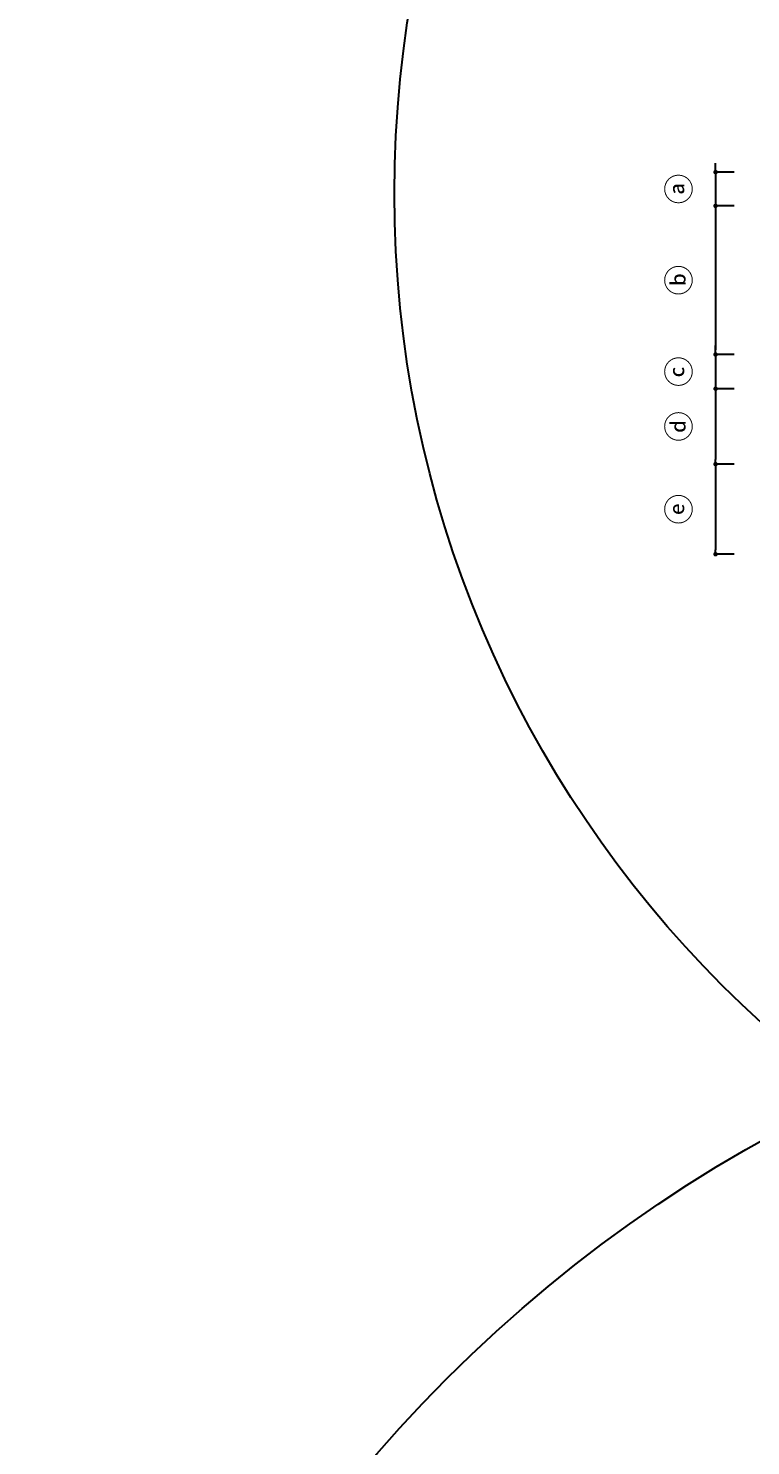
# Model space of a CAD drawing. Header units: millimetres. Extents: x -69382 to 174843, y -46375 to 101648.
# Drawn here: x -16279 to -13071, y -17534 to -11240 of the extents above; entities that cross this region are included whole.
import ezdxf

# ---------------------------------------------------------------- set-up
doc = ezdxf.new("R2010")
doc.units = ezdxf.units.MM
doc.header["$LTSCALE"] = 1000
doc.layers.add('-길작업', color=255, linetype='Continuous')
doc.layers.add('DIM1', color=1, linetype='Continuous')
doc.styles.add('WGTXT', font='DotumChe.ttf')
doc.dimstyles.new('DIM-01', dxfattribs={"dimscale": 100, "dimtxt": 3, "dimasz": 0.6, "dimexe": 0, "dimexo": 0, "dimgap": 1, "dimtad": 1, "dimdec": 0, "dimrnd": 0.001, "dimzin": 1, "dimdsep": 46, "dimlunit": 6, "dimtxsty": 'WGTXT', "dimblk": 'DOT', "dimcen": 0, "dimclrd": 1, "dimclre": 1, "dimclrt": 3, "dimadec": 4, "dimazin": 0, "dimtfac": 1, "dimtdec": 0, "dimtix": 1, "dimtmove": 2, "dimatfit": 3, "dimldrblk": 'DOT', "dimfxl": 1.5, "dimlwd": -1, "dimarcsym": 0})

# ---------------------------------------------------------------- blocks, each defined once
blk = doc.blocks.new('_Dot')
at = {"layer": 'DIM1'}
blk.add_line((0, 0), (-1, 0), dxfattribs=at)
at = {"layer": 'DIM1', "const_width": 0.5}
blk.add_lwpolyline([(-0.25, 0, 1), (0.25, 0, 1)], format="xyb", close=True, dxfattribs=at)
blk = doc.blocks.new('*D97')
at = {"color": 1, "transparency": 16777216}
for p, q in [((-13226.6, -11858.5), (-13226.6, -11838.5)), ((-13226.6, -11878.5), (-13226.6, -12028.5)), ((-13226.6, -12048.5), (-13226.6, -12068.5))]:
    blk.add_line(p, q, dxfattribs=at)
at = {"color": 1, "linetype": 'ByBlock', "lineweight": -2, "transparency": 16777216}
for p, q in [((-13143.5, -11878.5), (-13226.6, -11878.5)), ((-13143.5, -12028.5), (-13226.6, -12028.5))]:
    blk.add_line(p, q, dxfattribs=at)
at = {"layer": 'Defpoints', "color": 0, "linetype": 'ByBlock', "transparency": 16777216}
for p in [(-13093.5, -11878.5), (-13226.6, -12028.5), (-13093.5, -12028.5)]:
    blk.add_point(p, dxfattribs=at)
at = {"color": 1, "linetype": 'ByBlock', "transparency": 16777216, "xscale": 20, "yscale": 20, "zscale": 20}
for p, rotation in [((-13226.6, -11878.5), 270), ((-13226.6, -12028.5), 90)]:
    blk.add_blockref('_Dot', p, dxfattribs=dict(at, rotation=rotation))
at = {"color": 3, "linetype": 'ByBlock', "transparency": 16777216, "insert": (-13383.7, -11953.5), "char_height": 100, "attachment_point": 5, "rotation": 90, "style": 'WGTXT'}
blk.add_mtext('ⓐ', dxfattribs=at)
blk = doc.blocks.new('*D98')
at = {"color": 1, "linetype": 'ByBlock', "lineweight": -2, "transparency": 16777216}
for p, q in [((-13143.5, -12028.5), (-13226.6, -12028.5)), ((-13143.5, -12688.5), (-13226.6, -12688.5))]:
    blk.add_line(p, q, dxfattribs=at)
at = {"color": 1, "transparency": 16777216}
blk.add_line((-13226.6, -12048.5), (-13226.6, -12668.5), dxfattribs=at)
at = {"layer": 'Defpoints', "color": 0, "linetype": 'ByBlock', "transparency": 16777216}
for p in [(-13093.5, -12028.5), (-13226.6, -12688.5), (-13093.5, -12688.5)]:
    blk.add_point(p, dxfattribs=at)
at = {"color": 1, "linetype": 'ByBlock', "transparency": 16777216, "xscale": 20, "yscale": 20, "zscale": 20}
for p, rotation in [((-13226.6, -12028.5), 90), ((-13226.6, -12688.5), 270)]:
    blk.add_blockref('_Dot', p, dxfattribs=dict(at, rotation=rotation))
at = {"color": 3, "linetype": 'ByBlock', "transparency": 16777216, "insert": (-13383.7, -12358.5), "char_height": 100, "attachment_point": 5, "rotation": 90, "style": 'WGTXT'}
blk.add_mtext('ⓑ', dxfattribs=at)
blk = doc.blocks.new('*D99')
at = {"color": 1, "transparency": 16777216}
for p, q in [((-13226.6, -12668.5), (-13226.6, -12648.5)), ((-13226.6, -12688.5), (-13226.6, -12840.5)), ((-13226.6, -12860.5), (-13226.6, -12880.5))]:
    blk.add_line(p, q, dxfattribs=at)
at = {"color": 1, "linetype": 'ByBlock', "lineweight": -2, "transparency": 16777216}
for p, q in [((-13143.5, -12688.5), (-13226.6, -12688.5)), ((-13143.5, -12840.5), (-13226.6, -12840.5))]:
    blk.add_line(p, q, dxfattribs=at)
at = {"layer": 'Defpoints', "color": 0, "linetype": 'ByBlock', "transparency": 16777216}
for p in [(-13093.5, -12688.5), (-13226.6, -12840.5), (-13093.5, -12840.5)]:
    blk.add_point(p, dxfattribs=at)
at = {"color": 1, "linetype": 'ByBlock', "transparency": 16777216, "xscale": 20, "yscale": 20, "zscale": 20}
for p, rotation in [((-13226.6, -12688.5), 270), ((-13226.6, -12840.5), 90)]:
    blk.add_blockref('_Dot', p, dxfattribs=dict(at, rotation=rotation))
at = {"color": 3, "linetype": 'ByBlock', "transparency": 16777216, "insert": (-13383.7, -12764.5), "char_height": 100, "attachment_point": 5, "rotation": 90, "style": 'WGTXT'}
blk.add_mtext('ⓒ', dxfattribs=at)
blk = doc.blocks.new('*D100')
at = {"color": 1, "linetype": 'ByBlock', "lineweight": -2, "transparency": 16777216}
for p, q in [((-13143.5, -12840.5), (-13226.6, -12840.5)), ((-13143.5, -13175.5), (-13226.6, -13175.5))]:
    blk.add_line(p, q, dxfattribs=at)
at = {"color": 1, "transparency": 16777216}
blk.add_line((-13226.6, -12860.5), (-13226.6, -13155.5), dxfattribs=at)
at = {"layer": 'Defpoints', "color": 0, "linetype": 'ByBlock', "transparency": 16777216}
for p in [(-13093.5, -12840.5), (-13226.6, -13175.5), (-13093.5, -13175.5)]:
    blk.add_point(p, dxfattribs=at)
at = {"color": 1, "linetype": 'ByBlock', "transparency": 16777216, "xscale": 20, "yscale": 20, "zscale": 20}
for p, rotation in [((-13226.6, -12840.5), 90), ((-13226.6, -13175.5), 270)]:
    blk.add_blockref('_Dot', p, dxfattribs=dict(at, rotation=rotation))
at = {"color": 3, "linetype": 'ByBlock', "transparency": 16777216, "insert": (-13383.7, -13008), "char_height": 100, "attachment_point": 5, "rotation": 90, "style": 'WGTXT'}
blk.add_mtext('ⓓ', dxfattribs=at)
blk = doc.blocks.new('*D113')
at = {"color": 1, "linetype": 'ByBlock', "lineweight": -2, "transparency": 16777216}
for p, q in [((-13143.5, -13175.5), (-13226.6, -13175.5)), ((-13143.5, -13575.5), (-13226.6, -13575.5))]:
    blk.add_line(p, q, dxfattribs=at)
at = {"color": 1, "transparency": 16777216}
blk.add_line((-13226.6, -13195.5), (-13226.6, -13555.5), dxfattribs=at)
at = {"layer": 'Defpoints', "color": 0, "linetype": 'ByBlock', "transparency": 16777216}
for p in [(-13093.5, -13175.5), (-13226.6, -13575.5), (-13093.5, -13575.5)]:
    blk.add_point(p, dxfattribs=at)
at = {"color": 1, "linetype": 'ByBlock', "transparency": 16777216, "xscale": 20, "yscale": 20, "zscale": 20}
for p, rotation in [((-13226.6, -13175.5), 90), ((-13226.6, -13575.5), 270)]:
    blk.add_blockref('_Dot', p, dxfattribs=dict(at, rotation=rotation))
at = {"color": 3, "linetype": 'ByBlock', "transparency": 16777216, "insert": (-13383.7, -13375.5), "char_height": 100, "attachment_point": 5, "rotation": 90, "style": 'WGTXT'}
blk.add_mtext('ⓔ', dxfattribs=at)

msp = doc.modelspace()

# ---------------------------------------------------------------- linework, layer by layer
at = {"layer": '-길작업', "color": 3}
for centre, radius in [((-9678.4377, -11973.8844), 4974.5842), ((-9933.4862, -21723.1849), 6345.4156)]:
    msp.add_circle(centre, radius, dxfattribs=at)

# ---------------------------------------------------------------- dimensions: what is measured, and where the dimension line sits
at = {"linetype": 'ByBlock'}
for base, p1, p2, text, picture, middle in [((-13226.5959, -12028.4655), (-13093.4978, -11878.4655), (-13093.4978, -12028.4655), 'ⓐ', '*D97', (-13383.6531, -11953.4655)), ((-13226.5959, -12688.4655), (-13093.4978, -12028.4655), (-13093.4978, -12688.4655), 'ⓑ', '*D98', (-13383.6531, -12358.4655)), ((-13226.5959, -12840.4655), (-13093.4978, -12688.4655), (-13093.4978, -12840.4655), 'ⓒ', '*D99', (-13383.6531, -12764.4655)), ((-13226.5959, -13175.4655), (-13093.4978, -12840.4655), (-13093.4978, -13175.4655), 'ⓓ', '*D100', (-13383.6531, -13007.9655)), ((-13226.5959, -13575.4655), (-13093.4978, -13175.4655), (-13093.4978, -13575.4655), 'ⓔ', '*D113', (-13383.6531, -13375.4655))]:
    dim = msp.add_linear_dim(base=base, p1=p1, p2=p2, angle=90, text=text, dimstyle='DIM-01', override={"dimtxt": 1, "dimasz": 0.2, "dimexo": 0.5, "dimfxl": 1.25}, dxfattribs=at)
    dim.commit()
    dim.dimension.update_dxf_attribs({"geometry": picture, "text_midpoint": middle})

doc.saveas('drawing.dxf')
